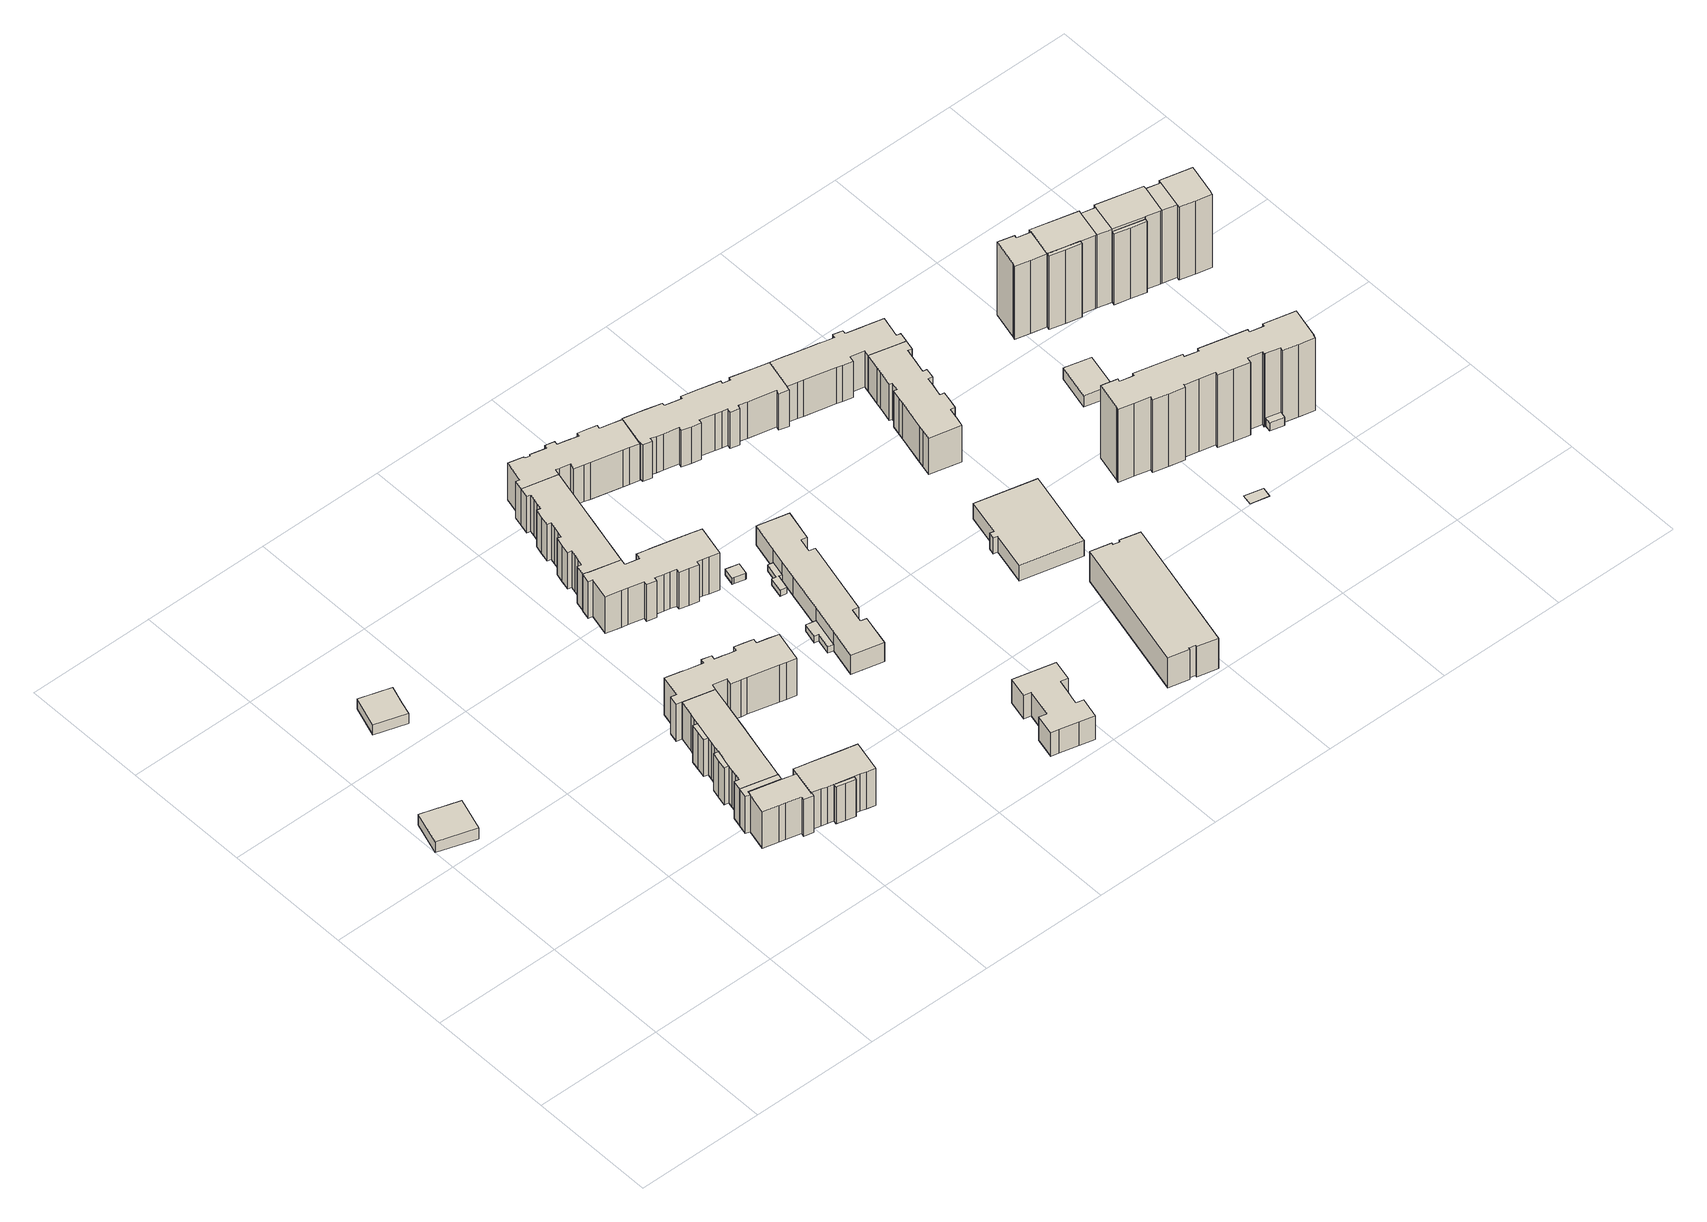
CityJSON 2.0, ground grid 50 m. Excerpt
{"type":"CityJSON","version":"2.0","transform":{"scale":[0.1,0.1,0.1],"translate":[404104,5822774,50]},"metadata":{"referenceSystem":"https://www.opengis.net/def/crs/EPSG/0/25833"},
"CityObjects":{
"building1":{"type":"Building","attributes":{"Gemeindeschluessel":"11000010","BezugspunktDach":"2200","function":"31001_2523","measuredHeight":5.01,"storeysAboveGround":1},"address":[{"country":"Germany","locality":"Berlin","thoroughfareNumber":"50","thoroughfareName":"Zossener Straße"}],"geometry":[{"type":"Solid","lod":"1","boundaries":[[[[0,1,2,3]],[[4,5,6,7]],[[4,7,3,2]],[[5,4,2,1]],[[6,5,1,0]],[[7,6,0,3]]]]}]},
"building2":{"type":"Building","attributes":{"Gemeindeschluessel":"11000010","BezugspunktDach":"2200","function":"31001_2610","measuredHeight":4.78,"storeysAboveGround":1},"address":[{"country":"Germany","locality":"Berlin","thoroughfareNumber":"26","thoroughfareName":"Zossener Straße"}],"geometry":[{"type":"Solid","lod":"1","boundaries":[[[[8,9,10,11,12]],[[13,14,15,16,17]],[[13,17,12,11]],[[14,13,11,10]],[[15,14,10,9]],[[16,15,9,8]],[[17,16,8,12]]]]}]},
"building3":{"type":"Building","attributes":{"Gemeindeschluessel":"11000010","function":"31001_1010"},"address":[{"country":"Germany","locality":"Berlin","thoroughfareNumber":"47, 49, 51","thoroughfareName":"Zossener Straße"}],"children":["building3-1","building3-2","building3-3","building3-4"]},
"building3-1":{"type":"BuildingPart","attributes":{"BezugspunktDach":"2200","measuredHeight":17.44,"storeysAboveGround":5},"parents":["building3"],"geometry":[{"type":"MultiSurface","lod":"1","boundaries":[[[18,19,20,21,22,23,24,25,26,27,28,29,30,31,32,33]],[[34,35,36,37,38,39,40,41,42,43,44,45,46,47,48,49]],[[50,51,33,32]],[[35,34,32,31]],[[36,35,31,30]],[[37,36,30,29]],[[38,37,29,28]],[[39,38,28,27]],[[40,39,27,26]],[[41,40,26,25]],[[42,41,25,24]],[[43,42,24,23]],[[44,43,23,22]],[[46,45,21,20]],[[47,46,20,19]],[[48,47,19,18]],[[49,51,52,53,18,33]],[[34,49,51,50]],[[44,22,21,45]],[[48,53,52,51,49]]]}]},
"building3-2":{"type":"BuildingPart","attributes":{"BezugspunktDach":"2200","measuredHeight":17.37,"storeysAboveGround":5},"parents":["building3"],"geometry":[{"type":"MultiSurface","lod":"1","boundaries":[[[54,55,56,57,58,52,51,50,59,60,61,62]],[[63,64,65,34,49,48,66,67,68,69,70,71]],[[63,71,62,61]],[[34,65,59,50]],[[66,48,52,58]],[[67,66,58,57]],[[68,67,57,56]],[[69,68,56,55]],[[70,69,55,54]],[[71,70,54,62]],[[64,63,61,60,72]],[[65,64,60,59,73]],[[49,34,50,51]],[[51,52,48,49]]]}]},
"building3-3":{"type":"BuildingPart","attributes":{"BezugspunktDach":"2200","measuredHeight":17.53,"storeysAboveGround":5},"parents":["building3"],"geometry":[{"type":"MultiSurface","lod":"1","boundaries":[[[74,75,76,77,78,79,80]],[[81,82,83,65,64,63,84]],[[81,84,80,79]],[[82,81,79,78]],[[83,82,78,77]],[[65,83,77,76]],[[64,60,59,76,75]],[[63,61,60,75,74]],[[84,63,74,80]],[[65,59,60,64,85]],[[64,60,61,63]]]}]},
"building3-4":{"type":"BuildingPart","attributes":{"BezugspunktDach":"2200","measuredHeight":17.44,"storeysAboveGround":5},"parents":["building3"],"geometry":[{"type":"Solid","lod":"1","boundaries":[[[[86,87,22,21,88]],[[45,44,89,90,91]],[[45,91,88,21]],[[89,44,22,87]],[[90,89,87,86]],[[91,90,86,88]],[[45,21,22,44]]]]}]},
"building4":{"type":"Building","attributes":{"Gemeindeschluessel":"11000010","function":"31001_1010"},"address":[{"country":"Germany","locality":"Berlin","thoroughfareNumber":"41, 43, 45","thoroughfareName":"Zossener Straße"}],"children":["building4-1","building4-2","building4-3"]},
"building4-1":{"type":"BuildingPart","attributes":{"BezugspunktDach":"2200","measuredHeight":17.32,"storeysAboveGround":5},"parents":["building4"],"geometry":[{"type":"Solid","lod":"1","boundaries":[[[[92,93,94,95,96,97,98,99,100,101,102,103,104,105,106,107,108,109,110,111,112,113,114]],[[115,116,117,118,119,120,121,122,123,124,125,126,127,128,129,130,131,132,133,134,83,82,81]],[[115,81,114,113]],[[116,115,113,112]],[[117,116,112,111]],[[118,117,111,110]],[[119,118,110,109]],[[121,120,108,107]],[[122,121,107,106]],[[123,122,106,105]],[[125,124,104,103]],[[126,125,103,102]],[[127,126,102,101]],[[128,127,101,100]],[[129,128,100,99]],[[130,129,99,98]],[[131,130,98,97]],[[132,131,97,96]],[[133,132,96,95]],[[134,133,95,94]],[[83,134,94,93]],[[82,83,93,92]],[[81,82,92,114]],[[120,119,109,108]],[[123,105,104,124]]]]}]},
"building4-2":{"type":"BuildingPart","attributes":{"BezugspunktDach":"2200","measuredHeight":17.32,"storeysAboveGround":5},"parents":["building4"],"geometry":[{"type":"Solid","lod":"1","boundaries":[[[[109,108,135,136,137]],[[138,139,120,119,140]],[[138,140,137,136]],[[139,138,136,135]],[[120,139,135,108]],[[140,119,109,137]],[[119,120,108,109]]]]}]},
"building4-3":{"type":"BuildingPart","attributes":{"BezugspunktDach":"2200","measuredHeight":17.32,"storeysAboveGround":5},"parents":["building4"],"geometry":[{"type":"Solid","lod":"1","boundaries":[[[[105,104,141,142,143]],[[144,145,124,123,146]],[[144,146,143,142]],[[145,144,142,141]],[[124,145,141,104]],[[146,123,105,143]],[[124,104,105,123]]]]}]},
"building5":{"type":"Building","attributes":{"Gemeindeschluessel":"11000010","BezugspunktDach":"2200","function":"31001_1010","measuredHeight":17.35,"storeysAboveGround":5},"address":[{"country":"Germany","locality":"Berlin","thoroughfareNumber":"35, 37, 39","thoroughfareName":"Zossener Straße"}],"geometry":[{"type":"Solid","lod":"1","boundaries":[[[[101,100,147,148,149,150,151,152,153,154,155,156,157,158,159,160,161,162,163,164,165,166,167,168,169,170,171,172,173,174]],[[175,176,177,178,179,180,181,182,183,184,185,186,187,188,189,190,191,192,193,194,195,196,197,198,199,200,201,128,127,202]],[[175,202,174,173]],[[176,175,173,172]],[[177,176,172,171]],[[178,177,171,170]],[[179,178,170,169]],[[180,179,169,168]],[[181,180,168,167]],[[182,181,167,166]],[[183,182,166,165]],[[184,183,165,164]],[[185,184,164,163]],[[186,185,163,162]],[[187,186,162,161]],[[188,187,161,160]],[[189,188,160,159]],[[190,189,159,158]],[[191,190,158,157]],[[192,191,157,156]],[[193,192,156,155]],[[194,193,155,154]],[[195,194,154,153]],[[196,195,153,152]],[[197,196,152,151]],[[198,197,151,150]],[[199,198,150,149]],[[200,199,149,148]],[[201,200,148,147]],[[128,201,147,100]],[[127,128,100,101]],[[202,127,101,174]]]]}]},
"building6":{"type":"Building","attributes":{"Gemeindeschluessel":"11000010","BezugspunktDach":"2200","function":"31001_1010","measuredHeight":17.34,"storeysAboveGround":5},"address":[{"country":"Germany","locality":"Berlin","thoroughfareNumber":"25, 27, 29","thoroughfareName":"Zossener Straße"}],"geometry":[{"type":"Solid","lod":"1","boundaries":[[[[203,204,205,206,207,208,209,210,211,212,213,214,215,216,217,218,219,220,221,222,223,224,225,226,227,228,229,230,231,232,233]],[[234,235,236,237,238,239,240,241,242,243,244,245,246,247,248,249,250,251,252,253,254,255,256,257,258,259,260,261,262,263,264]],[[234,264,233,232]],[[235,234,232,231]],[[236,235,231,230]],[[237,236,230,229]],[[238,237,229,228]],[[239,238,228,227]],[[240,239,227,226]],[[241,240,226,225]],[[242,241,225,224]],[[243,242,224,223]],[[244,243,223,222]],[[245,244,222,221]],[[246,245,221,220]],[[247,246,220,219]],[[248,247,219,218]],[[249,248,218,217]],[[250,249,217,216]],[[251,250,216,215]],[[252,251,215,214]],[[253,252,214,213]],[[254,253,213,212]],[[255,254,212,211]],[[256,255,211,210]],[[257,256,210,209]],[[258,257,209,208]],[[259,258,208,207]],[[260,259,207,206]],[[261,260,206,205]],[[262,261,205,204]],[[263,262,204,203]],[[264,263,203,233]]]]}]},
"building7":{"type":"Building","attributes":{"Gemeindeschluessel":"11000010","BezugspunktDach":"2200","function":"31001_1010","measuredHeight":17.22,"storeysAboveGround":5},"address":[{"country":"Germany","locality":"Berlin","thoroughfareNumber":"19, 21, 23","thoroughfareName":"Zossener Straße"}],"geometry":[{"type":"Solid","lod":"1","boundaries":[[[[229,228,227,265,266,267,268,269,270,271,272,273,274,275,276,277,278,279,280,281,282,283,284,285,286,287,288,289,290,291,292,293,230]],[[294,295,296,297,298,299,300,301,302,303,304,305,306,307,308,309,310,311,312,313,314,315,316,317,318,319,320,321,322,323,324,325,326]],[[294,326,230,293]],[[295,294,293,292]],[[296,295,292,291]],[[297,296,291,290]],[[298,297,290,289]],[[299,298,289,288]],[[300,299,288,287]],[[301,300,287,286]],[[302,301,286,285]],[[303,302,285,284]],[[304,303,284,283]],[[305,304,283,282]],[[306,305,282,281]],[[307,306,281,280]],[[308,307,280,279]],[[309,308,279,278]],[[310,309,278,277]],[[311,310,277,276]],[[312,311,276,275]],[[313,312,275,274]],[[314,313,274,273]],[[315,314,273,272]],[[316,315,272,271]],[[317,316,271,270]],[[318,317,270,269]],[[319,318,269,268]],[[320,319,268,267]],[[321,320,267,266]],[[322,321,266,265]],[[323,322,265,227]],[[324,323,227,228]],[[325,324,228,229]],[[326,325,229,230]]]]}]},
"building8":{"type":"Building","attributes":{"Gemeindeschluessel":"11000010","BezugspunktDach":"2200","function":"31001_3021","measuredHeight":11.12,"storeysAboveGround":3},"address":[{"country":"Germany","locality":"Berlin","thoroughfareNumber":"7 (2)","thoroughfareName":"Ludwigsfelder Straße"}],"geometry":[{"type":"Solid","lod":"1","boundaries":[[[[327,328,329,330,331,332,333,334,335,336,337,338,339,340,341,342]],[[343,344,345,346,347,348,349,350,351,352,353,354,355,356,357,358]],[[343,358,342,341]],[[344,343,341,340]],[[345,344,340,339]],[[346,345,339,338]],[[347,346,338,337]],[[348,347,337,336]],[[349,348,336,335]],[[350,349,335,334]],[[351,350,334,333]],[[352,351,333,332]],[[353,352,332,331]],[[354,353,331,330]],[[355,354,330,329]],[[356,355,329,328]],[[357,356,328,327]],[[358,357,327,342]]]]}]},
"building9":{"type":"Building","attributes":{"Gemeindeschluessel":"11000010","BezugspunktDach":"2200","function":"31001_2523","measuredHeight":2.66,"storeysAboveGround":1},"address":[{"country":"Germany","locality":"Berlin","thoroughfareNumber":"25 (1)","thoroughfareName":"Zossener Straße"}],"geometry":[{"type":"Solid","lod":"1","boundaries":[[[[359,360,361,362,363,364]],[[365,366,367,368,369,370]],[[365,370,364,363]],[[366,365,363,362]],[[367,366,362,361]],[[368,367,361,360]],[[369,368,360,359]],[[370,369,359,364]]]]}]},
"building10":{"type":"Building","attributes":{"Gemeindeschluessel":"11000010","function":"31001_3065"},"address":[{"country":"Germany","locality":"Berlin","thoroughfareNumber":"31, 33","thoroughfareName":"Zossener Straße"}],"children":["building10-1","building10-2","building10-3"]},
"building10-1":{"type":"BuildingPart","attributes":{"BezugspunktDach":"2200","measuredHeight":8.9,"storeysAboveGround":3},"parents":["building10"],"geometry":[{"type":"MultiSurface","lod":"1","boundaries":[[[371,372,373,374,375,376,377,378,379,380,381,382,383,384,385,386,387,388,389,390,391]],[[392,393,394,395,396,397,398,399,400,401,402,403,404,405,406,407,408,409,410,411,412]],[[392,412,391,390]],[[393,413,414,392,390,389]],[[394,393,389,388]],[[395,394,388,387]],[[396,415,416,387,386]],[[397,396,386,385]],[[398,397,385,384]],[[399,398,384,383]],[[400,399,383,382]],[[401,400,382,381]],[[402,401,381,380]],[[403,402,380,379]],[[404,403,379,378]],[[405,404,378,377]],[[406,405,377,376]],[[407,406,376,375]],[[408,407,375,374]],[[409,408,374,373]],[[410,409,373,372]],[[411,410,372,371]],[[412,411,371,391]],[[392,414,413,393]],[[415,396,395,416]]]}]},
"building10-2":{"type":"BuildingPart","attributes":{"BezugspunktDach":"2200","measuredHeight":2.76,"storeysAboveGround":3},"parents":["building10"],"geometry":[{"type":"Solid","lod":"1","boundaries":[[[[417,418,416,415,419,420,421,422]],[[423,424,425,396,395,426,427,428]],[[423,428,422,421]],[[424,423,421,420]],[[425,424,420,419]],[[396,425,419,415]],[[426,395,416,418]],[[427,426,418,417]],[[428,427,417,422]],[[395,396,415,416]]]]}]},
"building10-3":{"type":"BuildingPart","attributes":{"BezugspunktDach":"2200","measuredHeight":2.92,"storeysAboveGround":3},"parents":["building10"],"geometry":[{"type":"MultiSurface","lod":"1","boundaries":[[[429,430,414,413,431,432]],[[433,393,392,434,435,436]],[[433,436,432,431]],[[393,433,431,413]],[[393,437,393,392]],[[434,392,414,430]],[[435,434,430,429]],[[436,435,429,432]],[[392,393,437,413,414]]]}]},
"building11":{"type":"Building","attributes":{"Gemeindeschluessel":"11000010","BezugspunktDach":"2200","function":"31001_1010","measuredHeight":17.26,"storeysAboveGround":5},"address":[{"country":"Germany","locality":"Berlin","thoroughfareNumber":"13, 15, 17","thoroughfareName":"Zossener Straße"}],"geometry":[{"type":"Solid","lod":"1","boundaries":[[[[272,271,438,439,440,441,442,443,444,445,446,447,448,449,450,451,452,453,454,455,456,457,458,459,460,461,462,463,464,465,466,467,468,273]],[[469,470,471,472,473,474,475,476,477,478,479,480,481,482,483,484,485,486,487,488,489,490,491,492,493,494,495,496,497,498,499,500,501,502]],[[469,502,273,468]],[[470,469,468,467]],[[471,470,467,466]],[[472,471,466,465]],[[473,472,465,464]],[[474,473,464,463]],[[475,474,463,462]],[[476,475,462,461]],[[477,476,461,460]],[[478,477,460,459]],[[479,478,459,458]],[[480,479,458,457]],[[481,480,457,456]],[[482,481,456,455]],[[483,482,455,454]],[[484,483,454,453]],[[485,484,453,452]],[[486,485,452,451]],[[487,486,451,450]],[[488,487,450,449]],[[489,488,449,448]],[[490,489,448,447]],[[491,490,447,446]],[[492,491,446,445]],[[493,492,445,444]],[[494,493,444,443]],[[495,494,443,442]],[[496,495,442,441]],[[497,496,441,440]],[[498,497,440,439]],[[499,498,439,438]],[[500,499,438,271]],[[501,500,271,272]],[[502,501,272,273]]]]}]},
"building12":{"type":"Building","attributes":{"Gemeindeschluessel":"11000010","BezugspunktDach":"2200","function":"31001_1010","measuredHeight":17.22,"storeysAboveGround":5},"address":[{"country":"Germany","locality":"Berlin","thoroughfareNumber":"11, 7, 9","thoroughfareName":"Zossener Straße"}],"geometry":[{"type":"Solid","lod":"1","boundaries":[[[[503,504,505,506,507,508,509,510,511,512,513,514,515,516,517,518,519,520,521,522,523,524,525,526,527,528,529,530,531,532,533,534,535,536,537,538,539,540,541,542,543]],[[544,545,546,547,548,549,550,551,552,553,554,555,556,557,558,559,560,561,562,563,564,565,566,567,568,569,570,571,572,573,574,575,576,577,578,579,580,581,582,583,584]],[[544,584,543,542]],[[545,544,542,541]],[[546,545,541,540]],[[547,546,540,539]],[[548,547,539,538]],[[549,548,538,537]],[[550,549,537,536]],[[551,550,536,535]],[[552,551,535,534]],[[553,552,534,533]],[[554,553,533,532]],[[555,554,532,531]],[[556,555,531,530]],[[557,556,530,529]],[[558,557,529,528]],[[559,558,528,527]],[[560,559,527,526]],[[561,560,526,525]],[[562,561,525,524]],[[563,562,524,523]],[[564,563,523,522]],[[565,564,522,521]],[[566,565,521,520]],[[567,566,520,519]],[[568,567,519,518]],[[569,568,518,517]],[[570,569,517,516]],[[571,570,516,515]],[[572,571,515,514]],[[573,572,514,513]],[[574,573,513,512]],[[575,574,512,511]],[[576,575,511,510]],[[577,576,510,509]],[[578,577,509,508]],[[579,578,508,507]],[[580,579,507,506]],[[581,580,506,505]],[[582,581,505,504]],[[583,582,504,503]],[[584,583,503,543]]]]}]},
"building13":{"type":"Building","attributes":{"name":"Beatrix-Potter-Grundschule","Gemeindeschluessel":"11000010","BezugspunktDach":"2200","function":"31001_3021","measuredHeight":14.18,"storeysAboveGround":4},"address":[{"country":"Germany","locality":"Berlin","thoroughfareNumber":"7","thoroughfareName":"Ludwigsfelder Straße"}],"geometry":[{"type":"Solid","lod":"1","boundaries":[[[[585,586,587,588,589,590,591,592,593,594,595,596]],[[597,598,599,600,601,602,603,604,605,606,607,608]],[[597,608,596,595]],[[598,597,595,594]],[[599,598,594,593]],[[600,599,593,592]],[[601,600,592,591]],[[602,601,591,590]],[[603,602,590,589]],[[604,603,589,588]],[[605,604,588,587]],[[606,605,587,586]],[[607,606,586,585]],[[608,607,585,596]]]]}]},
"building14":{"type":"Building","attributes":{"Gemeindeschluessel":"11000010","BezugspunktDach":"2200","function":"31001_3021","measuredHeight":7.4,"storeysAboveGround":1},"address":[{"country":"Germany","locality":"Berlin","thoroughfareNumber":"7 (1)","thoroughfareName":"Ludwigsfelder Straße"}],"geometry":[{"type":"Solid","lod":"1","boundaries":[[[[609,610,611,612,613,614,615,616,617]],[[618,619,620,621,622,623,624,625,626]],[[618,626,617,616]],[[619,618,616,615]],[[620,619,615,614]],[[621,620,614,613]],[[622,621,613,612]],[[623,622,612,611]],[[624,623,611,610]],[[625,624,610,609]],[[626,625,609,617]]]]}]},
"building15":{"type":"Building","attributes":{"Gemeindeschluessel":"11000010","BezugspunktDach":"2200","function":"31001_1010","measuredHeight":16.98,"storeysAboveGround":5},"address":[{"country":"Germany","locality":"Berlin","thoroughfareNumber":"13, 15, 17","thoroughfareName":"Ludwigsfelder Straße"}],"geometry":[{"type":"Solid","lod":"1","boundaries":[[[[627,628,629,630,631,632,633,634,635,636,637,638,639,640,641,642,643,644,645,646,647,648,649,650,651,652,653,654,655,656,657,658]],[[659,660,661,662,663,664,665,666,667,668,669,670,671,672,673,674,675,676,677,678,679,680,681,682,683,684,685,686,687,688,689,690]],[[659,690,658,657]],[[660,659,657,656]],[[661,660,656,655]],[[662,661,655,654]],[[663,662,654,653]],[[664,663,653,652]],[[665,664,652,651]],[[666,665,651,650]],[[667,666,650,649]],[[668,667,649,648]],[[669,668,648,647]],[[670,669,647,646]],[[671,670,646,645]],[[672,671,645,644]],[[673,672,644,643]],[[674,673,643,642]],[[675,674,642,641]],[[676,675,641,640]],[[677,676,640,639]],[[678,677,639,638]],[[679,678,638,637]],[[680,679,637,636]],[[681,680,636,635]],[[682,681,635,634]],[[683,682,634,633]],[[684,683,633,632]],[[685,684,632,631]],[[686,685,631,630]],[[687,686,630,629]],[[688,687,629,628]],[[689,688,628,627]],[[690,689,627,658]]]]}]},
"building16":{"type":"Building","attributes":{"Gemeindeschluessel":"11000010","BezugspunktDach":"2200","function":"31001_1010","measuredHeight":17.02,"storeysAboveGround":5},"address":[{"country":"Germany","locality":"Berlin","thoroughfareNumber":"1, 3, 5","thoroughfareName":"Zossener Straße"}],"geometry":[{"type":"Solid","lod":"1","boundaries":[[[[691,692,693,694,695,696,697,647,646,645,698,699,700,701,702,703,704,705,706,707,708,709,710,711,712,713,714]],[[715,716,717,718,719,720,721,722,723,724,725,726,727,728,729,730,671,670,669,731,732,733,734,735,736,737,738]],[[715,738,714,713]],[[716,715,713,712]],[[717,716,712,711]],[[718,717,711,710]],[[719,718,710,709]],[[720,719,709,708]],[[721,720,708,707]],[[722,721,707,706]],[[723,722,706,705]],[[724,723,705,704]],[[725,724,704,703]],[[726,725,703,702]],[[727,726,702,701]],[[728,727,701,700]],[[729,728,700,699]],[[730,729,699,698]],[[671,730,698,645]],[[670,671,645,646]],[[669,670,646,647]],[[731,669,647,697]],[[732,731,697,696]],[[733,732,696,695]],[[734,733,695,694]],[[735,734,694,693]],[[736,735,693,692]],[[737,736,692,691]],[[738,737,691,714]]]]}]},
"building17":{"type":"Building","attributes":{"Gemeindeschluessel":"11000010","BezugspunktDach":"2200","function":"31001_2000","measuredHeight":0.05,"storeysAboveGround":1},"address":[{"country":"Germany","locality":"Berlin","thoroughfareNumber":"7 (3)","thoroughfareName":"Ludwigsfelder Straße"}],"geometry":[{"type":"Solid","lod":"1","boundaries":[[[[739,740,741,742]],[[743,744,745,746]],[[743,746,742,741]],[[744,743,741,740]],[[745,744,740,739]],[[746,745,739,742]]]]}]},
"building18":{"type":"Building","attributes":{"Gemeindeschluessel":"11000010","BezugspunktDach":"2200","function":"31001_2510","measuredHeight":5.3,"storeysAboveGround":1},"address":[{"country":"Germany","locality":"Berlin","thoroughfareNumber":"12","thoroughfareName":"Ludwigsfelder Straße"}],"geometry":[{"type":"Solid","lod":"1","boundaries":[[[[747,748,749,750]],[[751,752,753,754]],[[751,754,750,749]],[[752,751,749,748]],[[753,752,748,747]],[[754,753,747,750]]]]}]},
"building19":{"type":"Building","attributes":{"Gemeindeschluessel":"11000010","BezugspunktDach":"2200","function":"31001_1010","measuredHeight":34.16,"storeysAboveGround":11},"address":[{"country":"Germany","locality":"Berlin","thoroughfareNumber":"10, 12, 8","thoroughfareName":"Ludwigsfelder Straße"}],"geometry":[{"type":"Solid","lod":"1","boundaries":[[[[755,756,757,758,759,760,761,762,763,764,765,766,767,768,769,770,771,772,773,774,775,776,777,778,779,780,781,782,783,784,785,786,787,788,789,790,791,792,793,794]],[[795,796,797,798,799,800,801,802,803,804,805,806,807,808,809,810,811,812,813,814,815,816,817,818,819,820,821,822,823,824,825,826,827,828,829,830,831,832,833,834]],[[795,834,794,793]],[[796,795,793,792]],[[797,796,792,791]],[[798,797,791,790]],[[799,798,790,789]],[[800,799,789,788]],[[801,800,788,787]],[[802,801,787,786]],[[803,802,786,785]],[[804,803,785,784]],[[805,804,784,783]],[[806,805,783,782]],[[807,806,782,781]],[[808,807,781,780]],[[809,808,780,779]],[[810,809,779,778]],[[811,810,778,777]],[[812,811,777,776]],[[813,812,776,775]],[[814,813,775,774]],[[815,814,774,773]],[[816,815,773,772]],[[817,816,772,771]],[[818,817,771,770]],[[819,818,770,769]],[[820,819,769,768]],[[821,820,768,767]],[[822,821,767,766]],[[823,822,766,765]],[[824,823,765,764]],[[825,824,764,763]],[[826,825,763,762]],[[827,826,762,761]],[[828,827,761,760]],[[829,828,760,759]],[[830,829,759,758]],[[831,830,758,757]],[[832,831,757,756]],[[833,832,756,755]],[[834,833,755,794]]]]}]},
"building20":{"type":"Building","attributes":{"Gemeindeschluessel":"11000010","BezugspunktDach":"2200","function":"31001_2520","measuredHeight":5.07,"storeysAboveGround":1},"address":[{"country":"Germany","locality":"Berlin","thoroughfareNumber":"8 (1)","thoroughfareName":"Ludwigsfelder Straße"}],"geometry":[{"type":"Solid","lod":"1","boundaries":[[[[835,836,837,838,839]],[[840,841,842,843,844]],[[840,844,839,838]],[[841,840,838,837]],[[842,841,837,836]],[[843,842,836,835]],[[844,843,835,839]]]]}]},
"building21":{"type":"Building","attributes":{"Gemeindeschluessel":"11000010","function":"31001_1010"},"address":[{"country":"Germany","locality":"Berlin","thoroughfareNumber":"14, 16, 18","thoroughfareName":"Ludwigsfelder Straße"}],"children":["building21-1","building21-2","building21-3","building21-4","building21-5","building21-6","building21-7","building21-8"]},
"building21-1":{"type":"BuildingPart","attributes":{"BezugspunktDach":"2200","measuredHeight":34.39,"storeysAboveGround":11},"parents":["building21"],"geometry":[{"type":"MultiSurface","lod":"1","boundaries":[[[845,846,847,848,849,850,851,852,853]],[[854,855,856,857,858,859,860,861,862]],[[854,852,853,852]],[[855,854,852,851]],[[856,855,851,850]],[[857,856,850,849]],[[858,848,849,848]],[[859,858,848,847]],[[860,859,847,846]],[[861,860,846,845]],[[863,864,861,845,853]],[[862,853,852,854]],[[849,848,858,857]],[[862,861,864,863]]]}]},
"building21-2":{"type":"BuildingPart","attributes":{"BezugspunktDach":"2200","measuredHeight":34.37,"storeysAboveGround":11},"parents":["building21"],"geometry":[{"type":"MultiSurface","lod":"1","boundaries":[[[865,866,849,848]],[[857,867,868,858]],[[867,857,849,866]],[[858,868,865,848]],[[857,858,848,849]],[[867,869,866,865,868]]]}]},
"building21-3":{"type":"BuildingPart","attributes":{"BezugspunktDach":"2200","measuredHeight":34.4,"storeysAboveGround":11},"parents":["building21"],"geometry":[{"type":"MultiSurface","lod":"1","boundaries":[[[870,871,872,873,874,875,876,877,878]],[[868,867,879,880,881,882,883,884,885]],[[868,885,878,877]],[[866,865,877,876]],[[879,867,876,875]],[[880,879,875,874]],[[881,880,874,873]],[[882,881,873,872]],[[883,882,872,871]],[[884,883,871,870]],[[885,884,870,878]],[[867,868,886,865,866]]]}]},
"building21-4":{"type":"BuildingPart","attributes":{"BezugspunktDach":"2200","measuredHeight":34.39,"storeysAboveGround":11},"parents":["building21"],"geometry":[{"type":"MultiSurface","lod":"1","boundaries":[[[887,888,889,890,891,892,893,894,895]],[[896,897,898,899,900,901,902,903,904]],[[897,896,894,893]],[[898,897,893,892]],[[899,898,892,891]],[[901,900,890,889]],[[902,901,889,888]],[[903,902,888,887]],[[903,905,906]],[[896,904,895,894]],[[900,899,891,890]],[[904,906,905,907,895,908]],[[887,907,905,903]]]}]},
"building21-5":{"type":"BuildingPart","attributes":{"BezugspunktDach":"2200","measuredHeight":34.37,"storeysAboveGround":11},"parents":["building21"],"geometry":[{"type":"Solid","lod":"1","boundaries":[[[[909,895,894,910,911,912,913,914,915]],[[916,917,918,919,920,896,904,921,922]],[[916,922,915,914]],[[917,916,914,913]],[[918,917,913,912]],[[919,918,912,911]],[[920,919,911,910]],[[896,920,910,894]],[[921,904,895,909]],[[922,921,909,915]],[[904,896,894,895]]]]}]},
"building21-6":{"type":"BuildingPart","attributes":{"BezugspunktDach":"2200","measuredHeight":37.16,"storeysAboveGround":11},"parents":["building21"],"geometry":[{"type":"MultiSurface","lod":"1","boundaries":[[[923,924,925,926,927,928]],[[904,905,903,929,930,931]],[[904,931,928,927]],[[907,895,932,927,926]],[[887,907,905,926,925]],[[929,903,925,924]],[[930,929,924,923]],[[931,930,923,928]],[[905,904,932,895,907]],[[903,905,907,887]]]}]},
"building21-7":{"type":"BuildingPart","attributes":{"BezugspunktDach":"2200","measuredHeight":34.38,"storeysAboveGround":11},"parents":["building21"],"geometry":[{"type":"MultiSurface","lod":"1","boundaries":[[[933,853,852,891,890]],[[899,854,862,934,900]],[[854,899,891,852]],[[935,863,862,853,933]],[[900,934,933,890]],[[890,891,899,900]],[[936,862,854,852,853]],[[934,862,863,935]]]}]},
"building21-8":{"type":"BuildingPart","attributes":{"BezugspunktDach":"2200","measuredHeight":33.39,"storeysAboveGround":11},"parents":["building21"],"geometry":[{"type":"MultiSurface","lod":"1","boundaries":[[[937,938,864,935,863,939]],[[862,934,861,940,941,942]],[[862,942,939,863]],[[934,935,863,935]],[[940,861,864,938]],[[941,940,938,937]],[[942,941,937,939]],[[943,861,862,863,864]]]}]}
},
"vertices":[
[150,1040,54],[191,1170,54],[43,1218,54],[1,1088,54],[43,1218,3],[191,1170,3],[150,1040,3],[1,1088,3],
[320,1578,58],[334,1626,58],[359,1701,58],[238,1739,58],[198,1616,58],[238,1739,11],[359,1701,11],[334,1626,11],[320,1578,11],[198,1616,11],
[989,346,182],[1023,338,182],[1045,332,182],[1068,327,182],[1140,309,182],[1163,304,182],[1185,298,182],[1218,290,182],[1247,411,182],[1215,419,182],[1191,424,182],[1075,453,182],[1052,458,182],[1015,467,182],[1009,444,182],[986,347,182],[1009,444,8],[1015,467,8],[1052,458,8],[1075,453,8],[1191,424,8],[1215,419,8],[1247,411,8],[1218,290,8],[1185,298,8],[1163,304,8],[1140,309,8],[1068,327,8],[1045,332,8],[1023,338,8],[989,346,8],[986,347,8],[1009,444,181],[986,347,181],[989,346,181],[989,346,138],
[871,375,181],[895,369,181],[952,355,181],[948,341,181],[985,332,181],[955,458,181],[835,487,181],[831,472,181],[811,389,181],[831,472,8],[835,487,8],[955,458,8],[985,332,8],[948,341,8],[952,355,8],[895,369,8],[871,375,8],[811,389,8],[835,487,180],[955,458,178],
[831,472,183],[835,487,183],[955,458,183],[960,480,183],[840,510,183],[823,514,183],[814,477,183],[823,514,8],[840,510,8],[960,480,8],[814,477,8],[895,472,8],
[1100,304,182],[1136,295,182],[1065,313,182],[1136,295,8],[1100,304,8],[1065,313,8],
[840,510,182],[960,480,182],[975,540,182],[980,563,182],[1009,681,182],[1015,705,182],[1043,822,182],[1049,845,182],[1063,905,182],[944,934,182],[929,874,182],[923,851,182],[918,828,182],[900,756,182],[895,734,182],[889,711,182],[884,688,182],[866,616,182],[861,594,182],[855,571,182],[850,548,182],[833,552,182],[823,514,182],[833,552,8],[850,548,8],[855,571,8],[861,594,8],[866,616,8],[884,688,8],[889,711,8],[895,734,8],[900,756,8],[918,828,8],[923,851,8],[929,874,8],[944,934,8],[1063,905,8],[1049,845,8],[1043,822,8],[1015,705,8],[1009,681,8],[980,563,8],[975,540,8],
[866,692,182],[857,656,182],[848,620,182],[857,656,8],[866,692,8],[848,620,8],
[900,832,182],[892,796,182],[883,760,182],[892,796,8],[900,832,8],[883,760,8],
[1069,928,182],[1124,915,182],[1118,891,182],[1155,882,182],[1178,877,182],[1294,849,182],[1318,842,182],[1355,833,182],[1385,954,182],[1348,963,182],[1325,969,182],[1303,974,182],[1307,992,182],[1271,1001,182],[1235,1010,182],[1231,992,182],[1205,998,182],[1185,1003,182],[1151,1011,182],[1155,1028,182],[1118,1037,182],[1114,1020,182],[1056,1034,182],[1033,1040,182],[973,1055,182],[953,972,182],[931,977,182],[923,939,182],[931,977,8],[953,972,8],[973,1055,8],[1033,1040,8],[1056,1034,8],[1114,1020,8],[1118,1037,8],[1155,1028,8],[1151,1011,8],[1185,1003,8],[1205,998,8],[1231,992,8],[1235,1010,8],[1271,1001,8],[1307,992,8],[1303,974,8],[1325,969,8],[1348,963,8],[1385,954,8],[1355,833,8],[1318,842,8],[1294,849,8],[1178,877,8],[1155,882,8],[1118,891,8],[1124,915,8],[1069,928,8],[923,939,8],
[1131,1444,182],[1155,1438,182],[1213,1424,182],[1210,1410,182],[1246,1401,182],[1249,1415,182],[1284,1407,182],[1306,1401,182],[1329,1395,182],[1326,1381,182],[1362,1372,182],[1398,1363,182],[1401,1378,182],[1423,1373,182],[1446,1367,182],[1484,1358,182],[1513,1478,182],[1475,1488,182],[1446,1495,182],[1336,1522,182],[1307,1529,182],[1276,1536,182],[1271,1513,182],[1217,1526,182],[1222,1549,182],[1102,1578,182],[1102,1580,182],[1085,1584,182],[1076,1546,182],[1093,1542,182],[1072,1458,182],[1093,1542,9],[1076,1546,9],[1085,1584,9],[1102,1580,9],[1102,1578,9],[1222,1549,9],[1217,1526,9],[1271,1513,9],[1276,1536,9],[1307,1529,9],[1336,1522,9],[1446,1495,9],[1475,1488,9],[1513,1478,9],[1484,1358,9],[1446,1367,9],[1423,1373,9],[1401,1378,9],[1398,1363,9],[1362,1372,9],[1326,1381,9],[1329,1395,9],[1306,1401,9],[1284,1407,9],[1249,1415,9],[1246,1401,9],[1210,1410,9],[1213,1424,9],[1155,1438,9],[1131,1444,9],[1072,1458,9],
[1237,1610,182],[1243,1634,182],[1271,1749,182],[1277,1773,182],[1306,1891,182],[1311,1913,182],[1326,1974,182],[1205,2003,182],[1191,2007,182],[1182,1969,182],[1196,1966,182],[1191,1943,182],[1185,1920,182],[1179,1897,182],[1165,1901,182],[1156,1865,182],[1147,1829,182],[1162,1825,182],[1157,1803,182],[1151,1779,182],[1145,1757,182],[1131,1761,182],[1122,1725,182],[1113,1689,182],[1128,1685,182],[1122,1663,182],[1117,1641,182],[1111,1618,182],[1095,1622,182],[1095,1622,10],[1111,1618,10],[1117,1641,10],[1122,1663,10],[1128,1685,10],[1113,1689,10],[1122,1725,10],[1131,1761,10],[1145,1757,10],[1151,1779,10],[1157,1803,10],[1162,1825,10],[1147,1829,10],[1156,1865,10],[1165,1901,10],[1179,1897,10],[1185,1920,10],[1191,1943,10],[1196,1966,10],[1182,1969,10],[1191,2007,10],[1205,2003,10],[1326,1974,10],[1311,1913,10],[1306,1891,10],[1277,1773,10],[1271,1749,10],[1243,1634,10],[1237,1610,10],[1222,1549,10],[1102,1578,10],[1102,1580,10],[1085,1584,10],
[1821,67,122],[1893,49,122],[1951,35,122],[1971,115,122],[1942,122,122],[1949,151,122],[1955,174,122],[1968,228,122],[1997,221,122],[2016,301,122],[1856,340,122],[1837,260,122],[1865,253,122],[1839,147,122],[1810,154,122],[1791,74,122],[1810,154,11],[1839,147,11],[1865,253,11],[1837,260,11],[1856,340,11],[2016,301,11],[1997,221,11],[1968,228,11],[1955,174,11],[1949,151,11],[1942,122,11],[1971,115,11],[1951,35,11],[1893,49,11],[1821,67,11],[1791,74,11],
[1537,1347,38],[1577,1336,38],[1579,1336,38],[1591,1383,38],[1541,1395,38],[1530,1348,38],[1541,1395,11],[1591,1383,11],[1579,1336,11],[1577,1336,11],[1537,1347,11],[1530,1348,11],
[1670,757,99],[1698,873,99],[1699,878,99],[1676,883,99],[1689,938,99],[1712,932,99],[1713,935,99],[1784,1224,99],[1785,1227,99],[1761,1233,99],[1774,1287,99],[1797,1281,99],[1798,1285,99],[1827,1402,99],[1707,1431,99],[1678,1313,99],[1663,1253,99],[1644,1177,99],[1607,1022,99],[1578,904,99],[1549,787,99],[1578,904,10],[1607,1022,10],[1644,1177,10],[1663,1253,10],[1678,1313,10],[1707,1431,10],[1827,1402,10],[1798,1285,10],[1797,1281,10],[1774,1287,10],[1761,1233,10],[1785,1227,10],[1784,1224,10],[1713,935,10],[1712,932,10],[1689,938,10],[1676,883,10],[1699,878,10],[1698,873,10],[1670,757,10],[1549,787,10],[1607,1022,40],[1578,904,40],[1678,1313,38],[1663,1253,38],
[1636,1199,38],[1650,1256,38],[1657,1318,38],[1642,1258,38],[1625,1262,38],[1611,1205,38],[1625,1262,10],[1642,1258,10],[1657,1318,10],[1650,1256,10],[1636,1199,10],[1611,1205,10],
[1571,969,40],[1556,909,40],[1569,1031,40],[1554,973,40],[1569,1031,10],[1556,909,10],[1571,969,10],[1554,973,10],[1607,1022,28],
[1332,1997,182],[1335,1996,182],[1347,1993,182],[1386,1983,182],[1380,1960,182],[1417,1951,182],[1440,1945,182],[1557,1917,182],[1580,1911,182],[1617,1902,182],[1647,2022,182],[1605,2033,182],[1582,2038,182],[1564,2043,182],[1567,2057,182],[1531,2066,182],[1495,2074,182],[1492,2060,182],[1468,2066,182],[1442,2073,182],[1412,2080,182],[1415,2094,182],[1379,2103,182],[1376,2089,182],[1316,2104,182],[1314,2098,182],[1292,2104,182],[1294,2109,182],[1235,2123,182],[1215,2040,182],[1200,2044,182],[1200,2044,9],[1215,2040,9],[1235,2123,9],[1294,2109,9],[1292,2104,9],[1314,2098,9],[1316,2104,9],[1376,2089,9],[1379,2103,9],[1415,2094,9],[1412,2080,9],[1442,2073,9],[1468,2066,9],[1492,2060,9],[1495,2074,9],[1531,2066,9],[1567,2057,9],[1564,2043,9],[1582,2038,9],[1605,2033,9],[1647,2022,9],[1617,1902,9],[1580,1911,9],[1557,1917,9],[1440,1945,9],[1417,1951,9],[1380,1960,9],[1386,1983,9],[1347,1993,9],[1335,1996,9],[1332,1997,9],[1326,1974,9],[1205,2003,9],[1191,2007,9],
[1651,1880,187],[1655,1893,187],[1677,1888,187],[1702,1881,187],[1758,1868,187],[1755,1853,187],[1791,1844,187],[1827,1836,187],[1830,1850,187],[1887,1836,187],[1912,1830,187],[1933,1825,187],[1929,1810,187],[1965,1802,187],[1969,1816,187],[1974,1815,187],[2004,1807,187],[2108,1782,187],[2104,1767,187],[2140,1757,187],[2144,1773,187],[2146,1773,187],[2175,1893,187],[2115,1908,187],[2090,1914,187],[2031,1929,187],[2028,1918,187],[1997,1925,187],[2000,1936,187],[1940,1951,187],[1920,1956,187],[1856,1971,187],[1854,1960,187],[1788,1976,187],[1790,1987,187],[1730,2002,187],[1708,2008,187],[1647,2022,187],[1617,1902,187],[1619,1902,187],[1616,1888,187],[1619,1902,15],[1617,1902,15],[1647,2022,15],[1708,2008,15],[1730,2002,15],[1790,1987,15],[1788,1976,15],[1854,1960,15],[1856,1971,15],[1920,1956,15],[1940,1951,15],[2000,1936,15],[1997,1925,15],[2028,1918,15],[2031,1929,15],[2090,1914,15],[2115,1908,15],[2175,1893,15],[2146,1773,15],[2144,1773,15],[2140,1757,15],[2104,1767,15],[2108,1782,15],[2004,1807,15],[1974,1815,15],[1969,1816,15],[1965,1802,15],[1929,1810,15],[1933,1825,15],[1912,1830,15],[1887,1836,15],[1830,1850,15],[1827,1836,15],[1791,1844,15],[1755,1853,15],[1758,1868,15],[1702,1881,15],[1677,1888,15],[1655,1893,15],[1651,1880,15],[1616,1888,15],
[2358,30,158],[2360,38,158],[2386,31,158],[2384,24,158],[2462,5,158],[2592,534,158],[2514,554,158],[2512,546,158],[2485,553,158],[2487,560,158],[2409,579,158],[2280,49,158],[2409,579,16],[2487,560,16],[2485,553,16],[2512,546,16],[2514,554,16],[2592,534,16],[2462,5,16],[2384,24,16],[2386,31,16],[2360,38,16],[2358,30,16],[2280,49,16],
[2471,678,90],[2475,700,90],[2544,987,90],[2312,1043,90],[2278,903,90],[2262,907,90],[2256,882,90],[2272,878,90],[2238,734,90],[2272,878,16],[2256,882,16],[2262,907,16],[2278,903,16],[2312,1043,16],[2544,987,16],[2475,700,16],[2471,678,16],[2238,734,16],
[2455,1261,188],[2465,1299,188],[2470,1321,188],[2475,1342,188],[2493,1338,188],[2502,1374,188],[2510,1410,188],[2493,1414,188],[2499,1437,188],[2505,1460,188],[2513,1494,188],[2530,1490,188],[2538,1527,188],[2522,1531,188],[2537,1589,188],[2542,1611,188],[2548,1634,188],[2564,1630,188],[2573,1668,188],[2557,1672,188],[2437,1702,188],[2421,1640,188],[2416,1618,188],[2401,1558,188],[2412,1555,188],[2405,1524,188],[2393,1527,188],[2384,1489,188],[2378,1467,188],[2350,1350,188],[2344,1327,188],[2335,1290,188],[2344,1327,18],[2350,1350,18],[2378,1467,18],[2384,1489,18],[2393,1527,18],[2405,1524,18],[2412,1555,18],[2401,1558,18],[2416,1618,18],[2421,1640,18],[2437,1702,18],[2557,1672,18],[2573,1668,18],[2564,1630,18],[2548,1634,18],[2542,1611,18],[2537,1589,18],[2522,1531,18],[2538,1527,18],[2530,1490,18],[2513,1494,18],[2505,1460,18],[2499,1437,18],[2493,1414,18],[2510,1410,18],[2502,1374,18],[2493,1338,18],[2475,1342,18],[2470,1321,18],[2465,1299,18],[2455,1261,18],[2335,1290,18],
[2183,1764,188],[2205,1758,188],[2323,1730,188],[2345,1724,188],[2383,1715,188],[2388,1738,188],[2442,1725,188],[2582,1706,188],[2566,1710,188],[2587,1793,188],[2526,1808,188],[2502,1813,188],[2446,1827,188],[2449,1841,188],[2413,1850,188],[2410,1836,188],[2373,1845,188],[2351,1851,188],[2329,1856,188],[2258,1873,188],[2234,1879,188],[2211,1885,188],[2175,1893,188],[2146,1773,188],[2175,1893,18],[2211,1885,18],[2234,1879,18],[2258,1873,18],[2329,1856,18],[2351,1851,18],[2373,1845,18],[2410,1836,18],[2413,1850,18],[2449,1841,18],[2446,1827,18],[2502,1813,18],[2526,1808,18],[2587,1793,18],[2566,1710,18],[2582,1706,18],[2442,1725,18],[2388,1738,18],[2383,1715,18],[2345,1724,18],[2323,1730,18],[2205,1758,18],[2183,1764,18],[2146,1773,18],
[3103,477,19],[3112,516,19],[3041,533,19],[3032,493,19],[3041,533,18],[3112,516,18],[3103,477,18],[3032,493,18],
[3017,1154,75],[3050,1293,75],[2948,1319,75],[2914,1180,75],[2948,1319,22],[3050,1293,22],[3017,1154,22],[2914,1180,22],
[2833,838,361],[2892,824,361],[2889,810,361],[2946,797,361],[3006,782,361],[3010,795,361],[3011,794,361],[3065,781,361],[3125,766,361],[3122,754,361],[3179,740,361],[3240,725,361],[3243,737,361],[3246,749,361],[3301,735,361],[3298,724,361],[3303,723,361],[3358,709,361],[3355,697,361],[3413,683,361],[3472,668,361],[3475,680,361],[3477,680,361],[3507,801,361],[3386,830,361],[3383,819,361],[3329,832,361],[3332,843,361],[3153,887,361],[3150,876,361],[3096,889,361],[3099,900,361],[2920,944,361],[2917,933,361],[2863,946,361],[2866,957,361],[2804,972,361],[2777,863,361],[2778,863,361],[2775,852,361],[2778,863,19],[2777,863,19],[2804,972,19],[2866,957,19],[2863,946,19],[2917,933,19],[2920,944,19],[3099,900,19],[3096,889,19],[3150,876,19],[3153,887,19],[3332,843,19],[3329,832,19],[3383,819,19],[3386,830,19],[3507,801,19],[3477,680,19],[3475,680,19],[3472,668,19],[3413,683,19],[3355,697,19],[3358,709,19],[3303,723,19],[3298,724,19],[3301,735,19],[3246,749,19],[3243,737,19],[3240,725,19],[3179,740,19],[3122,754,19],[3125,766,19],[3065,781,19],[3011,794,19],[3010,795,19],[3006,782,19],[2946,797,19],[2889,810,19],[2892,824,19],[2833,838,19],[2775,852,19],
[3350,682,60],[3355,697,60],[3358,709,60],[3303,723,60],[3297,696,60],[3303,723,22],[3358,709,22],[3355,697,22],[3350,682,22],[3297,696,22],
[3414,1440,371],[3416,1440,371],[3470,1427,371],[3474,1426,371],[3501,1535,371],[3503,1547,371],[3325,1591,371],[3322,1579,371],[3297,1470,371],[3322,1579,27],[3325,1591,27],[3503,1547,27],[3501,1535,27],[3474,1426,27],[3470,1427,27],[3416,1440,27],[3414,1440,27],[3297,1470,27],[3297,1470,361],[3414,1440,361],
[3529,1412,371],[3555,1522,371],[3555,1522,27],[3529,1412,27],[3555,1522,199],
[3585,1385,372],[3645,1370,372],[3648,1383,372],[3649,1383,372],[3679,1504,372],[3557,1533,372],[3555,1522,372],[3529,1412,372],[3526,1400,372],[3557,1533,27],[3679,1504,27],[3649,1383,27],[3648,1383,27],[3645,1370,27],[3585,1385,27],[3526,1400,27],[3529,1412,285],
[3181,1498,371],[3182,1498,371],[3237,1484,371],[3241,1483,371],[3268,1592,371],[3270,1603,371],[3092,1648,371],[3089,1636,371],[3063,1527,371],[3089,1636,27],[3092,1648,27],[3270,1603,27],[3268,1592,27],[3241,1483,27],[3237,1484,27],[3182,1498,27],[3181,1498,27],[3063,1527,27],[3122,1512,27],[3096,1518,27],[3122,1512,371],[3063,1527,304],
[3004,1541,371],[3035,1649,371],[3038,1660,371],[2976,1676,371],[2949,1566,371],[2950,1566,371],[2947,1555,371],[2950,1566,27],[2949,1566,27],[2976,1676,27],[3038,1660,27],[3035,1649,27],[3004,1541,27],[2947,1555,27],
[3119,1499,373],[3178,1485,373],[3181,1498,373],[3122,1512,373],[3063,1527,373],[3060,1514,373],[3178,1485,27],[3119,1499,27],[3060,1514,27],[3063,1527,157],
[3296,1470,371],[3296,1470,27],[3296,1470,361],[3297,1470,28],
[3352,1442,361],[3411,1428,361],[3293,1457,361],[3411,1428,27],[3352,1442,27],[3293,1457,27],[3414,1440,257]
]}
